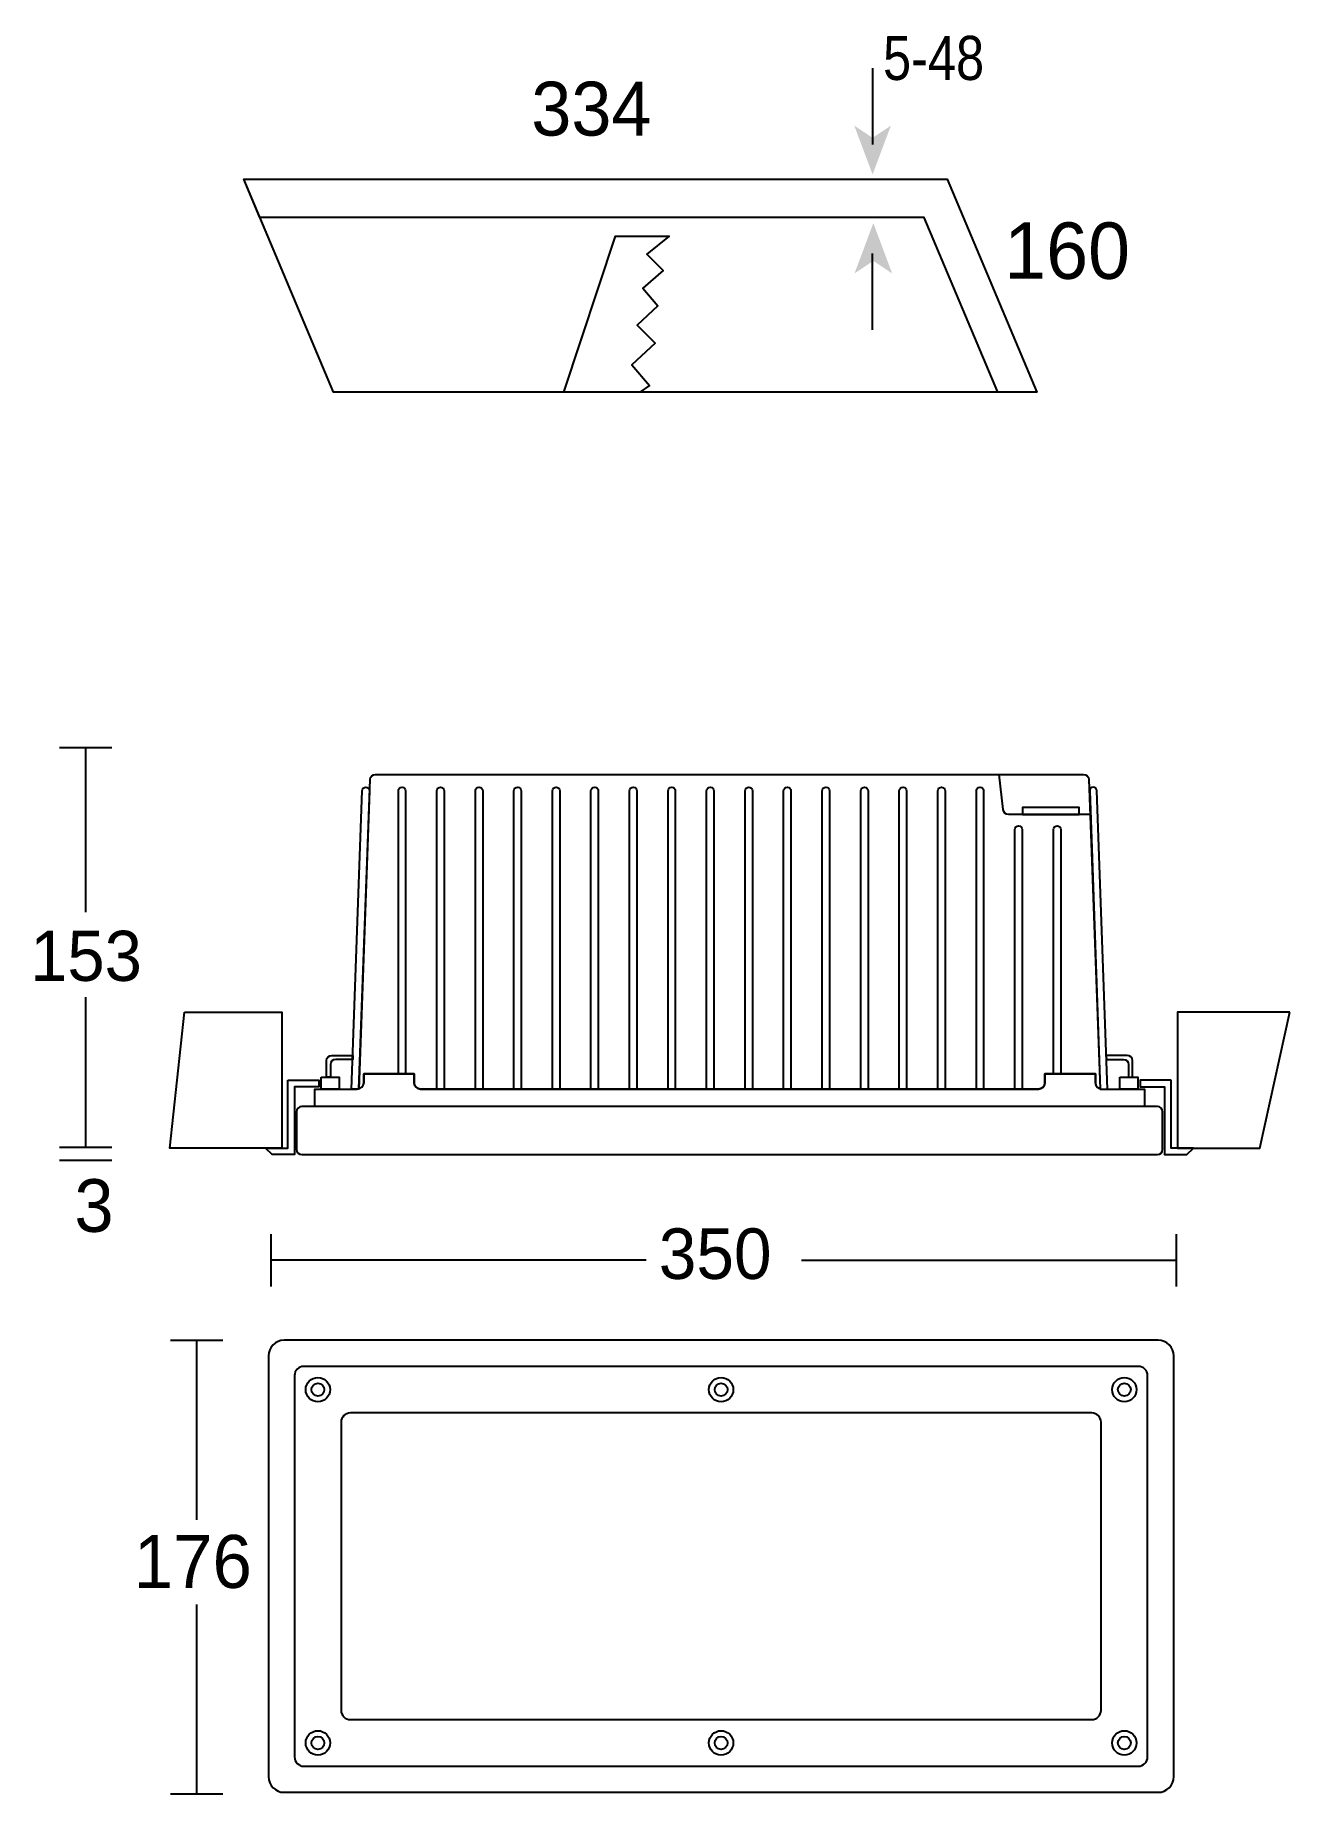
# Model space of a CAD drawing. Extents: x 9 to 192, y 24 to 281.
import ezdxf

# ---------------------------------------------------------------- set-up
doc = ezdxf.new("R2010")
doc.units = 0
doc.layers.add('LIVELLO_1', color=160, linetype='Continuous')
doc.styles.add('STD', font='txt')

# ---------------------------------------------------------------- blocks, each defined once
blk = doc.blocks.new('AI9-BLK1')
at = {"layer": 'LIVELLO_1'}
h = blk.add_hatch(color=7, dxfattribs=at)
h.dxf.hatch_style = 2
h.paths.add_polyline_path([(30.99, 113.27), (33.67, 115.06), (30.99, 107.91), (28.31, 115.06)])
h = blk.add_hatch(color=7, dxfattribs=at)
h.dxf.hatch_style = 2
h.paths.add_polyline_path([(31.1, 95.27), (28.34, 93.42), (31.1, 100.79), (33.86, 93.42)])
at = {"layer": 'LIVELLO_1', "color": 7}
for p, q in [((30.98, 123.47), (30.98, 112.3)), ((30.98, 85.16), (30.98, 96.33)), ((-87.97, 24.09), (-80.33, 24.09)), ((-84.15, 24.09), (-84.15, 0)), ((-84.15, -12.42), (-84.15, -34.37)), ((-87.97, -34.37), (-80.33, -34.37)), ((-87.97, -36.28), (-80.33, -36.28)), ((-56.99, -54.75), (-56.99, -47.11)), ((75.45, -54.75), (75.45, -47.11)), ((-2.12, -50.93), (-56.84, -50.93)), ((20.58, -50.93), (75.3, -50.93)), ((-71.73, -62.63), (-64.09, -62.63)), ((-67.91, -62.63), (-67.91, -88.89)), ((-67.91, -101.31), (-67.91, -128.99)), ((-71.73, -128.99), (-64.09, -128.99))]:
    blk.add_line(p, q, dxfattribs=at)
for points in [[(49.32, 76.04), (38.54, 101.61), (-58.64, 101.61), (-61, 107.2), (41.89, 107.2), (55.03, 76.04)], [(-61, 107.2), (41.89, 107.2), (55.03, 76.04), (-47.86, 76.04)], [(-14.2, 76.04), (-6.62, 98.89), (1.21, 98.89), (-2.04, 96.24), (0.35, 93.85), (-2.64, 91.26), (-0.45, 88.67), (-3.43, 85.88), (-0.84, 83.23), (-4.23, 80.04), (-1.64, 77.05), (-3.04, 76.04)], [(52.94, 14.27), (61.19, 14.27), (61.19, 15.3), (52.94, 15.3)], [(-69.67, -14.63), (-55.46, -14.63), (-55.46, -34.52), (-71.84, -34.52)], [(92.03, -14.63), (75.58, -14.63), (75.58, -34.52), (87.64, -34.52)], [(-54.56, -24.58), (-50.03, -24.58), (-50.03, -25.54), (-53.59, -25.54), (-53.59, -35.48), (-56.84, -35.48), (-57.81, -34.52), (-54.56, -34.52)], [(-49.67, -24.16), (-47.04, -24.16), (-47.04, -25.88), (-49.67, -25.88)], [(67.16, -24.16), (69.79, -24.16), (69.79, -25.88), (67.16, -25.88)], [(74.67, -24.58), (70.15, -24.58), (70.15, -25.54), (73.71, -25.54), (73.71, -35.48), (76.96, -35.48), (77.92, -34.52), (74.67, -34.52)]]:
    blk.add_lwpolyline(points, close=True, dxfattribs=at)
for centre, radius in [((-50.16, -69.86), 1.78), ((-50.16, -69.86), 0.941), ((8.83, -69.86), 1.78), ((8.83, -69.86), 0.941), ((67.82, -69.86), 1.78), ((67.82, -69.86), 0.941), ((-50.16, -121.54), 1.78), ((-50.16, -121.54), 0.941), ((8.83, -121.54), 1.78), ((8.83, -121.54), 0.941), ((67.82, -121.54), 1.78), ((67.82, -121.54), 0.941)]:
    blk.add_circle(centre, radius, dxfattribs=at)
for points, knots in [([(-44.16, -25.88), (-44.16, -25.88), (-42.63, 17.75), (-42.63, 17.75), (-42.62, 18.03), (-42.84, 18.26), (-43.13, 18.26), (-43.45, 18.26), (-43.69, 18.03), (-43.69, 17.75), (-43.69, 17.75), (-45.22, -25.88), (-45.22, -25.88), (-45.22, -25.88), (-44.16, -25.88), (-44.16, -25.88)], [0, 0, 0, 0, 1, 1, 1, 2, 2, 2, 3, 3, 3, 4, 4, 4, 5, 5, 5, 5]), ([(-42.51, 19.38), (-42.51, 19.38), (-44.16, -25.84), (-44.16, -25.84), (-43.76, -25.73), (-43.46, -25.36), (-43.46, -24.92), (-43.46, -24.92), (-43.46, -23.68), (-43.46, -23.68), (-43.46, -23.68), (-36.08, -23.68), (-36.08, -23.68), (-36.08, -23.68), (-36.08, -24.92), (-36.08, -24.92), (-36.08, -25.45), (-35.66, -25.88), (-35.13, -25.88), (-35.13, -25.88), (55.25, -25.88), (55.25, -25.88), (55.78, -25.88), (56.2, -25.45), (56.2, -24.92), (56.2, -24.92), (56.2, -23.68), (56.2, -23.68), (56.2, -23.68), (63.58, -23.68), (63.58, -23.68), (63.58, -23.68), (63.58, -24.92), (63.58, -24.92), (63.58, -25.36), (63.88, -25.73), (64.28, -25.84), (64.28, -25.84), (62.63, 19.38), (62.63, 19.38), (62.63, 19.81), (62.28, 20.15), (61.86, 20.15), (61.86, 20.15), (-41.74, 20.15), (-41.74, 20.15), (-42.17, 20.15), (-42.51, 19.81), (-42.51, 19.38)], [0, 0, 0, 0, 1, 1, 1, 2, 2, 2, 3, 3, 3, 4, 4, 4, 5, 5, 5, 6, 6, 6, 7, 7, 7, 8, 8, 8, 9, 9, 9, 10, 10, 10, 11, 11, 11, 12, 12, 12, 13, 13, 13, 14, 14, 14, 15, 15, 15, 16, 16, 16, 16]), ([(-37.33, -23.68), (-37.33, -23.68), (-37.33, 17.75), (-37.33, 17.75), (-37.33, 18.03), (-37.56, 18.26), (-37.85, 18.26), (-38.16, 18.26), (-38.39, 18.03), (-38.39, 17.75), (-38.39, 17.75), (-38.39, -23.68), (-38.39, -23.68), (-38.39, -23.68), (-37.33, -23.68), (-37.33, -23.68)], [0, 0, 0, 0, 1, 1, 1, 2, 2, 2, 3, 3, 3, 4, 4, 4, 5, 5, 5, 5]), ([(-31.69, -25.88), (-31.69, -25.88), (-31.69, 17.75), (-31.69, 17.75), (-31.69, 18.03), (-31.92, 18.26), (-32.21, 18.26), (-32.52, 18.26), (-32.75, 18.03), (-32.75, 17.75), (-32.75, 17.75), (-32.75, -25.88), (-32.75, -25.88), (-32.75, -25.88), (-31.69, -25.88), (-31.69, -25.88)], [0, 0, 0, 0, 1, 1, 1, 2, 2, 2, 3, 3, 3, 4, 4, 4, 5, 5, 5, 5]), ([(-26.05, -25.88), (-26.05, -25.88), (-26.05, 17.75), (-26.05, 17.75), (-26.05, 18.03), (-26.29, 18.26), (-26.57, 18.26), (-26.89, 18.26), (-27.12, 18.03), (-27.12, 17.75), (-27.12, 17.75), (-27.12, -25.88), (-27.12, -25.88), (-27.12, -25.88), (-26.05, -25.88), (-26.05, -25.88)], [0, 0, 0, 0, 1, 1, 1, 2, 2, 2, 3, 3, 3, 4, 4, 4, 5, 5, 5, 5]), ([(-20.42, -25.88), (-20.42, -25.88), (-20.42, 17.75), (-20.42, 17.75), (-20.42, 18.03), (-20.65, 18.26), (-20.93, 18.26), (-21.25, 18.26), (-21.48, 18.03), (-21.48, 17.75), (-21.48, 17.75), (-21.48, -25.88), (-21.48, -25.88), (-21.48, -25.88), (-20.42, -25.88), (-20.42, -25.88)], [0, 0, 0, 0, 1, 1, 1, 2, 2, 2, 3, 3, 3, 4, 4, 4, 5, 5, 5, 5]), ([(-14.78, -25.88), (-14.78, -25.88), (-14.78, 17.75), (-14.78, 17.75), (-14.78, 18.03), (-15.01, 18.26), (-15.29, 18.26), (-15.61, 18.26), (-15.84, 18.03), (-15.84, 17.75), (-15.84, 17.75), (-15.84, -25.88), (-15.84, -25.88), (-15.84, -25.88), (-14.78, -25.88), (-14.78, -25.88)], [0, 0, 0, 0, 1, 1, 1, 2, 2, 2, 3, 3, 3, 4, 4, 4, 5, 5, 5, 5]), ([(-9.14, -25.88), (-9.14, -25.88), (-9.14, 17.75), (-9.14, 17.75), (-9.14, 18.03), (-9.37, 18.26), (-9.65, 18.26), (-9.97, 18.26), (-10.21, 18.03), (-10.21, 17.75), (-10.21, 17.75), (-10.21, -25.88), (-10.21, -25.88), (-10.21, -25.88), (-9.14, -25.88), (-9.14, -25.88)], [0, 0, 0, 0, 1, 1, 1, 2, 2, 2, 3, 3, 3, 4, 4, 4, 5, 5, 5, 5]), ([(-3.5, -25.88), (-3.5, -25.88), (-3.5, 17.75), (-3.5, 17.75), (-3.5, 18.03), (-3.73, 18.26), (-4.02, 18.26), (-4.34, 18.26), (-4.57, 18.03), (-4.57, 17.75), (-4.57, 17.75), (-4.57, -25.88), (-4.57, -25.88), (-4.57, -25.88), (-3.5, -25.88), (-3.5, -25.88)], [0, 0, 0, 0, 1, 1, 1, 2, 2, 2, 3, 3, 3, 4, 4, 4, 5, 5, 5, 5]), ([(2.13, -25.88), (2.13, -25.88), (2.13, 17.75), (2.13, 17.75), (2.13, 18.03), (1.9, 18.26), (1.62, 18.26), (1.3, 18.26), (1.07, 18.03), (1.07, 17.75), (1.07, 17.75), (1.07, -25.88), (1.07, -25.88), (1.07, -25.88), (2.13, -25.88), (2.13, -25.88)], [0, 0, 0, 0, 1, 1, 1, 2, 2, 2, 3, 3, 3, 4, 4, 4, 5, 5, 5, 5]), ([(7.77, -25.88), (7.77, -25.88), (7.77, 17.75), (7.77, 17.75), (7.77, 18.03), (7.54, 18.26), (7.26, 18.26), (6.94, 18.26), (6.71, 18.03), (6.71, 17.75), (6.71, 17.75), (6.71, -25.88), (6.71, -25.88), (6.71, -25.88), (7.77, -25.88), (7.77, -25.88)], [0, 0, 0, 0, 1, 1, 1, 2, 2, 2, 3, 3, 3, 4, 4, 4, 5, 5, 5, 5]), ([(13.41, -25.88), (13.41, -25.88), (13.41, 17.75), (13.41, 17.75), (13.41, 18.03), (13.18, 18.26), (12.9, 18.26), (12.58, 18.26), (12.35, 18.03), (12.35, 17.75), (12.35, 17.75), (12.35, -25.88), (12.35, -25.88), (12.35, -25.88), (13.41, -25.88), (13.41, -25.88)], [0, 0, 0, 0, 1, 1, 1, 2, 2, 2, 3, 3, 3, 4, 4, 4, 5, 5, 5, 5]), ([(19.05, -25.88), (19.05, -25.88), (19.05, 17.75), (19.05, 17.75), (19.05, 18.03), (18.82, 18.26), (18.53, 18.26), (18.21, 18.26), (17.98, 18.03), (17.98, 17.75), (17.98, 17.75), (17.98, -25.88), (17.98, -25.88), (17.98, -25.88), (19.05, -25.88), (19.05, -25.88)], [0, 0, 0, 0, 1, 1, 1, 2, 2, 2, 3, 3, 3, 4, 4, 4, 5, 5, 5, 5]), ([(24.69, -25.88), (24.69, -25.88), (24.69, 17.75), (24.69, 17.75), (24.69, 18.03), (24.46, 18.26), (24.17, 18.26), (23.85, 18.26), (23.62, 18.03), (23.62, 17.75), (23.62, 17.75), (23.62, -25.88), (23.62, -25.88), (23.62, -25.88), (24.69, -25.88), (24.69, -25.88)], [0, 0, 0, 0, 1, 1, 1, 2, 2, 2, 3, 3, 3, 4, 4, 4, 5, 5, 5, 5]), ([(30.32, -25.88), (30.32, -25.88), (30.32, 17.75), (30.32, 17.75), (30.32, 18.03), (30.09, 18.26), (29.81, 18.26), (29.49, 18.26), (29.26, 18.03), (29.26, 17.75), (29.26, 17.75), (29.26, -25.88), (29.26, -25.88), (29.26, -25.88), (30.32, -25.88), (30.32, -25.88)], [0, 0, 0, 0, 1, 1, 1, 2, 2, 2, 3, 3, 3, 4, 4, 4, 5, 5, 5, 5]), ([(35.96, -25.88), (35.96, -25.88), (35.96, 17.75), (35.96, 17.75), (35.96, 18.03), (35.73, 18.26), (35.45, 18.26), (35.13, 18.26), (34.9, 18.03), (34.9, 17.75), (34.9, 17.75), (34.9, -25.88), (34.9, -25.88), (34.9, -25.88), (35.96, -25.88), (35.96, -25.88)], [0, 0, 0, 0, 1, 1, 1, 2, 2, 2, 3, 3, 3, 4, 4, 4, 5, 5, 5, 5]), ([(41.6, -25.88), (41.6, -25.88), (41.6, 17.75), (41.6, 17.75), (41.6, 18.03), (41.37, 18.26), (41.08, 18.26), (40.76, 18.26), (40.54, 18.03), (40.54, 17.75), (40.54, 17.75), (40.54, -25.88), (40.54, -25.88), (40.54, -25.88), (41.6, -25.88), (41.6, -25.88)], [0, 0, 0, 0, 1, 1, 1, 2, 2, 2, 3, 3, 3, 4, 4, 4, 5, 5, 5, 5]), ([(47.24, -25.88), (47.24, -25.88), (47.24, 17.75), (47.24, 17.75), (47.24, 18.03), (47.01, 18.26), (46.72, 18.26), (46.4, 18.26), (46.17, 18.03), (46.17, 17.75), (46.17, 17.75), (46.17, -25.88), (46.17, -25.88), (46.17, -25.88), (47.24, -25.88), (47.24, -25.88)], [0, 0, 0, 0, 1, 1, 1, 2, 2, 2, 3, 3, 3, 4, 4, 4, 5, 5, 5, 5]), ([(50.88, 14.27), (50.88, 14.27), (62.81, 14.27), (62.81, 14.27), (62.81, 14.27), (62.63, 19.38), (62.63, 19.38), (62.63, 19.81), (62.28, 20.15), (61.86, 20.15), (61.86, 20.15), (49.51, 20.15), (49.51, 20.15), (49.51, 20.15), (50.11, 15.03), (50.11, 15.03), (50.11, 14.61), (50.45, 14.27), (50.88, 14.27)], [0, 0, 0, 0, 1, 1, 1, 2, 2, 2, 3, 3, 3, 4, 4, 4, 5, 5, 5, 6, 6, 6, 6]), ([(64.28, -25.88), (64.28, -25.88), (62.75, 17.75), (62.75, 17.75), (62.74, 18.03), (62.96, 18.26), (63.25, 18.26), (63.57, 18.26), (63.81, 18.03), (63.81, 17.75), (63.81, 17.75), (65.34, -25.88), (65.34, -25.88), (65.34, -25.88), (64.28, -25.88), (64.28, -25.88)], [0, 0, 0, 0, 1, 1, 1, 2, 2, 2, 3, 3, 3, 4, 4, 4, 5, 5, 5, 5]), ([(52.88, -25.88), (52.88, -25.88), (52.88, 12.09), (52.88, 12.09), (52.88, 12.38), (52.64, 12.61), (52.36, 12.61), (52.04, 12.61), (51.81, 12.38), (51.81, 12.09), (51.81, 12.09), (51.81, -25.88), (51.81, -25.88), (51.81, -25.88), (52.88, -25.88), (52.88, -25.88)], [0, 0, 0, 0, 1, 1, 1, 2, 2, 2, 3, 3, 3, 4, 4, 4, 5, 5, 5, 5]), ([(58.51, -23.68), (58.51, -23.68), (58.51, 12.09), (58.51, 12.09), (58.51, 12.38), (58.28, 12.61), (58, 12.61), (57.68, 12.61), (57.45, 12.38), (57.45, 12.09), (57.45, 12.09), (57.45, -23.68), (57.45, -23.68), (57.45, -23.68), (58.51, -23.68), (58.51, -23.68)], [0, 0, 0, 0, 1, 1, 1, 2, 2, 2, 3, 3, 3, 4, 4, 4, 5, 5, 5, 5]), ([(-48.32, -24.16), (-48.32, -24.16), (-48.32, -22.31), (-48.32, -22.31), (-48.32, -21.89), (-47.98, -21.54), (-47.56, -21.54), (-47.56, -21.54), (-45.07, -21.54), (-45.07, -21.54), (-45.07, -21.54), (-45.05, -20.97), (-45.05, -20.97), (-45.05, -20.97), (-48.13, -20.97), (-48.13, -20.97), (-48.55, -20.97), (-48.9, -21.31), (-48.9, -21.73), (-48.9, -21.73), (-48.9, -24.16), (-48.9, -24.16), (-48.9, -24.16), (-48.32, -24.16), (-48.32, -24.16)], [0, 0, 0, 0, 1, 1, 1, 2, 2, 2, 3, 3, 3, 4, 4, 4, 5, 5, 5, 6, 6, 6, 7, 7, 7, 8, 8, 8, 8]), ([(68.44, -24.16), (68.44, -24.16), (68.44, -22.31), (68.44, -22.31), (68.44, -21.89), (68.1, -21.54), (67.68, -21.54), (67.68, -21.54), (65.19, -21.54), (65.19, -21.54), (65.19, -21.54), (65.17, -20.97), (65.17, -20.97), (65.17, -20.97), (68.25, -20.97), (68.25, -20.97), (68.67, -20.97), (69.01, -21.31), (69.01, -21.73), (69.01, -21.73), (69.01, -24.16), (69.01, -24.16), (69.01, -24.16), (68.44, -24.16), (68.44, -24.16)], [0, 0, 0, 0, 1, 1, 1, 2, 2, 2, 3, 3, 3, 4, 4, 4, 5, 5, 5, 6, 6, 6, 7, 7, 7, 8, 8, 8, 8]), ([(-50.63, -28.45), (-50.63, -28.45), (70.75, -28.45), (70.75, -28.45), (70.75, -28.45), (70.75, -25.88), (70.75, -25.88), (70.75, -25.88), (64.54, -25.88), (64.54, -25.88), (64.01, -25.88), (63.58, -25.45), (63.58, -24.92), (63.58, -24.92), (63.58, -23.68), (63.58, -23.68), (63.58, -23.68), (56.2, -23.68), (56.2, -23.68), (56.2, -23.68), (56.2, -24.92), (56.2, -24.92), (56.2, -25.45), (55.78, -25.88), (55.25, -25.88), (55.25, -25.88), (-35.13, -25.88), (-35.13, -25.88), (-35.66, -25.88), (-36.08, -25.45), (-36.08, -24.92), (-36.08, -24.92), (-36.08, -23.68), (-36.08, -23.68), (-36.08, -23.68), (-43.46, -23.68), (-43.46, -23.68), (-43.46, -23.68), (-43.46, -24.92), (-43.46, -24.92), (-43.46, -25.45), (-43.89, -25.88), (-44.42, -25.88), (-44.42, -25.88), (-50.63, -25.88), (-50.63, -25.88), (-50.63, -25.88), (-50.63, -28.45), (-50.63, -28.45)], [0, 0, 0, 0, 1, 1, 1, 2, 2, 2, 3, 3, 3, 4, 4, 4, 5, 5, 5, 6, 6, 6, 7, 7, 7, 8, 8, 8, 9, 9, 9, 10, 10, 10, 11, 11, 11, 12, 12, 12, 13, 13, 13, 14, 14, 14, 15, 15, 15, 16, 16, 16, 16]), ([(-52.53, -28.45), (-52.53, -28.45), (72.65, -28.45), (72.65, -28.45), (73.07, -28.45), (73.41, -28.79), (73.41, -29.22), (73.41, -29.22), (73.41, -34.72), (73.41, -34.72), (73.41, -35.14), (73.07, -35.48), (72.65, -35.48), (72.65, -35.48), (-52.53, -35.48), (-52.53, -35.48), (-52.95, -35.48), (-53.29, -35.14), (-53.29, -34.72), (-53.29, -34.72), (-53.29, -29.22), (-53.29, -29.22), (-53.29, -28.79), (-52.95, -28.45), (-52.53, -28.45)], [0, 0, 0, 0, 1, 1, 1, 2, 2, 2, 3, 3, 3, 4, 4, 4, 5, 5, 5, 6, 6, 6, 7, 7, 7, 8, 8, 8, 8]), ([(-55.1, -62.63), (-55.1, -62.63), (72.75, -62.63), (72.75, -62.63), (74.02, -62.63), (75.04, -63.66), (75.04, -64.93), (75.04, -64.93), (75.04, -126.47), (75.04, -126.47), (75.04, -127.74), (74.02, -128.77), (72.75, -128.77), (72.75, -128.77), (-55.1, -128.77), (-55.1, -128.77), (-56.36, -128.77), (-57.39, -127.74), (-57.39, -126.47), (-57.39, -126.47), (-57.39, -64.93), (-57.39, -64.93), (-57.39, -63.66), (-56.36, -62.63), (-55.1, -62.63)], [0, 0, 0, 0, 1, 1, 1, 2, 2, 2, 3, 3, 3, 4, 4, 4, 5, 5, 5, 6, 6, 6, 7, 7, 7, 8, 8, 8, 8]), ([(-53.57, -67.8), (-53.57, -67.06), (-52.96, -66.45), (-52.22, -66.45), (-52.22, -66.45), (69.88, -66.45), (69.88, -66.45), (70.62, -66.45), (71.23, -67.06), (71.23, -67.8), (71.23, -67.8), (71.23, -123.6), (71.23, -123.6), (71.23, -124.34), (70.62, -124.95), (69.88, -124.95), (69.88, -124.95), (-52.22, -124.95), (-52.22, -124.95), (-52.96, -124.95), (-53.57, -124.34), (-53.57, -123.6), (-53.57, -123.6), (-53.57, -67.8), (-53.57, -67.8)], [0, 0, 0, 0, 1, 1, 1, 2, 2, 2, 3, 3, 3, 4, 4, 4, 5, 5, 5, 6, 6, 6, 7, 7, 7, 8, 8, 8, 8]), ([(-46.76, -74.62), (-46.76, -73.87), (-46.15, -73.27), (-45.41, -73.27), (-45.41, -73.27), (63.06, -73.27), (63.06, -73.27), (63.81, -73.27), (64.41, -73.87), (64.41, -74.62), (64.41, -74.62), (64.41, -116.78), (64.41, -116.78), (64.41, -117.53), (63.81, -118.13), (63.06, -118.13), (63.06, -118.13), (-45.41, -118.13), (-45.41, -118.13), (-46.15, -118.13), (-46.76, -117.53), (-46.76, -116.78), (-46.76, -116.78), (-46.76, -74.62), (-46.76, -74.62)], [0, 0, 0, 0, 1, 1, 1, 2, 2, 2, 3, 3, 3, 4, 4, 4, 5, 5, 5, 6, 6, 6, 7, 7, 7, 8, 8, 8, 8])]:
    blk.add_open_spline(points, degree=3, knots=knots, dxfattribs=at)
at = {"layer": 'LIVELLO_1', "color": 7, "attachment_point": 1, "style": 'STD'}
for s, insert, char_height in [('\\fArial Narrow|b0|i0;\\H6.4520;\\C7;5-48', (32.52, 128.19), 6.452), ('\\fMyriad Roman|b0|i0;\\H7.8818;\\C7;334', (-18.94, 121.48), 7.8818), ('\\fMyriad Roman|b0|i0;\\H8.2473;\\C7;160', (50.25, 100.89), 8.2473), ('\\fMyriad Roman|b0|i0;\\H7.3357;\\C7;153', (-92.27, -2.73), 7.3357), ('\\fMyriad Roman|b0|i0;\\H7.7060;\\C7;3', (-85.78, -39.07), 7.706), ('\\fMyriad Roman|b0|i0;\\H7.3956;\\C7;350', (-0.29, -46.27), 7.3956), ('\\fMyriad Roman|b0|i0;\\H7.7469;\\C7;176', (-77.1, -91.12), 7.7469)]:
    blk.add_mtext(s, dxfattribs=dict(at, insert=insert, char_height=char_height))

msp = doc.modelspace()

# ---------------------------------------------------------------- block references
at = {"layer": 'LIVELLO_1', "color": 7}
msp.add_blockref('AI9-BLK1', (100.160897, 152.823058), dxfattribs=at)

doc.saveas('drawing.dxf')
